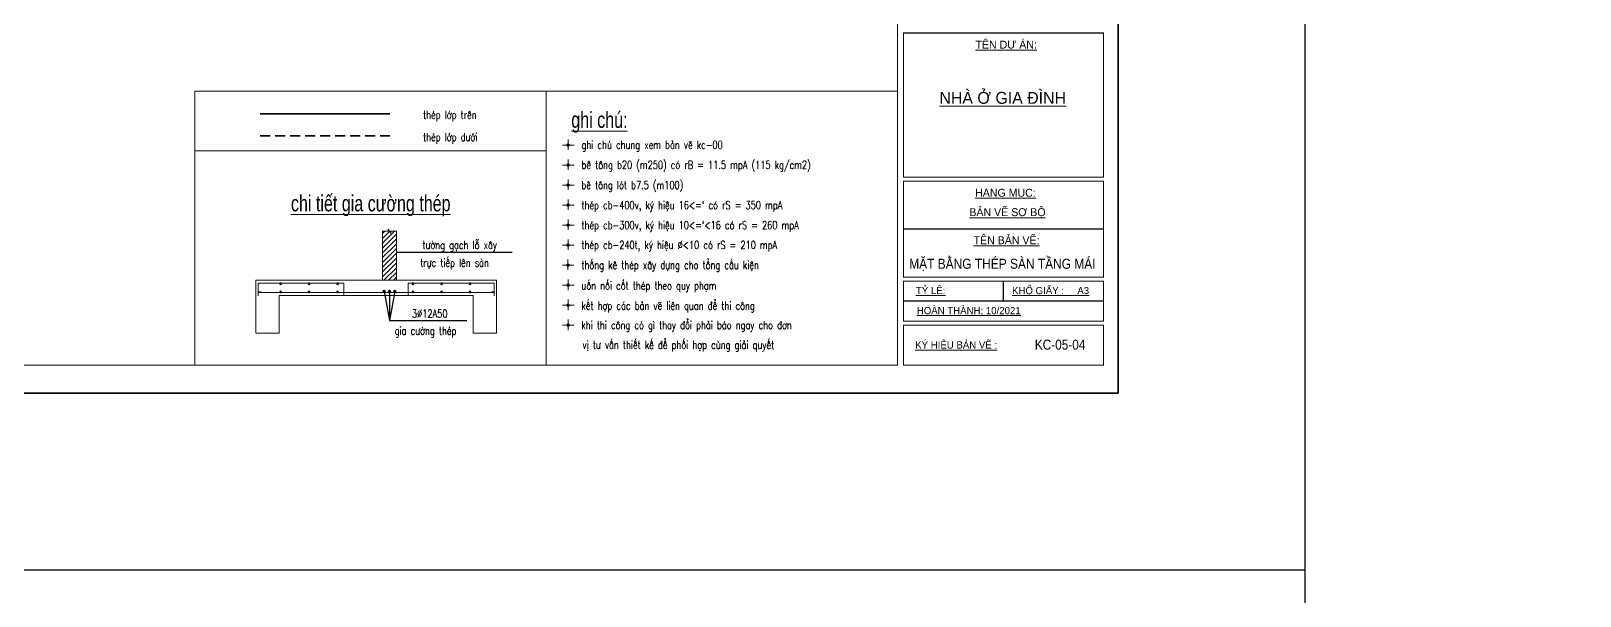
# Model space of a CAD drawing. Extents: x -2098986 to 943, y -1296280 to 73591.
# Drawn here: x -1746273 to -1723045, y -1242486 to -1234018 of the extents above; entities that cross this region are included whole.
import ezdxf
from ezdxf.enums import TextEntityAlignment as Align

# ---------------------------------------------------------------- set-up
doc = ezdxf.new("R2010")
doc.units = 0
doc.header["$LTSCALE"] = 150
doc.linetypes.add('HIDDEN', pattern=[0.375, 0.25, -0.125])
doc.layers.get('Defpoints').update_dxf_attribs({"lineweight": 18})
for name, color, linetype, lineweight in [('05.Text', 253, 'Continuous', 18), ('11.Khung bo', 32, 'Continuous', 50), ('12.Khung', 36, 'Continuous', 25), ('G-ANNO-TTLB', 6, 'Continuous', 9), ('KCVN-THAY', 7, 'Continuous', 25), ('LS-CAT', 30, 'Continuous', 20), ('LS-DIM', 251, 'Continuous', 13), ('LS-HATCH', 147, 'Continuous', 9), ('LS-TEXT', 60, 'Continuous', 20), ('LS-THAY', 7, 'Continuous', 20), ('LS-THEP', 3, 'Continuous', 35)]:
    doc.layers.add(name, color=color, linetype=linetype, lineweight=lineweight)
doc.layers.add('DIM', color=1, linetype='Continuous')
doc.layers.add('Tpl_Bound', color=1, linetype='Continuous', plot=False)
doc.styles.add('KCVN-LEADER', font='vnromadi.shx', dxfattribs={"width": 0.7, "height": 4})
doc.styles.add('romans.shx', font='romans.shx', dxfattribs={"width": 0.75, "bigfont": 'vns.shx'})
doc.styles.add('vnarialH', font='')
doc.styles.add('VnAvantH', font='')
doc.styles.add('vnsimpli', font='vnsimli.shx', dxfattribs={"width": 0.75})
doc.styles.get('vnarialH').set_extended_font_data('.VnArialH')
doc.styles.get('VnAvantH').set_extended_font_data('.VnAvantH')
doc.dimstyles.new('D100', dxfattribs={"dimtxt": 200, "dimasz": 100, "dimexe": 100, "dimexo": 0, "dimgap": 50, "dimtad": 1, "dimdec": 0, "dimdsep": 46, "dimtxsty": 'vnsimpli', "dimblk": 'ARCHTICK', "dimcen": 1, "dimdle": 100, "dimclrd": 256, "dimclre": 256, "dimclrt": 60, "dimadec": 0, "dimazin": 0, "dimtfac": 1, "dimtdec": 0, "dimtix": 1, "dimtmove": 2, "dimatfit": 3, "dimfxl": 1, "dimarcsym": 0})
doc.dimstyles.new('LS.GHI CHU', dxfattribs={"dimtxt": 200, "dimasz": 120, "dimexe": 120, "dimexo": 120, "dimgap": 80, "dimtad": 1, "dimdec": 0, "dimzin": 0, "dimdsep": 46, "dimtxsty": 'romans.shx', "dimblk": 'ARCHTICK', "dimcen": 0.09, "dimdle": 120, "dimclrd": 256, "dimclre": 8, "dimclrt": 7, "dimadec": 0, "dimazin": 0, "dimtfac": 1, "dimtdec": 0, "dimtofl": 0, "dimtmove": 0, "dimatfit": 3, "dimldrblk": 'ARCHTICK', "dimfxl": 1, "dimtolj": 1, "dimtzin": 0, "dimarcsym": 0})

# ---------------------------------------------------------------- blocks, each defined once
blk = doc.blocks.new('*U4')
at = {"layer": 'KCVN-THAY', "color": 140}
blk.add_lwpolyline([(214871.76, 86966.68), (215381.8, 86966.68), (215381.8, 86579.68), (214871.76, 86579.68)], close=True, dxfattribs=at)
blk = doc.blocks.new('100')
at = {"layer": '11.Khung bo', "const_width": 26.7}
for points in [[(1860913, -945240), (1860913, -916940), (1896063, -916940), (1896063, -945240)], [(1860913, -945240), (1860913, -916940), (1896063, -916940), (1896063, -945240)], [(1860913, -945240), (1860913, -916940), (1896063, -916940), (1896063, -945240)], [(1896213, -940540), (1901213, -940540), (1901213, -936940), (1896213, -936940)], [(1896213, -940540), (1901213, -940540), (1901213, -936940), (1896213, -936940)], [(1896213, -940540), (1901213, -940540), (1901213, -936940), (1896213, -936940)], [(1896213, -943040), (1901213, -943040), (1901213, -940640), (1896213, -940640)], [(1896213, -943040), (1901213, -943040), (1901213, -940640), (1896213, -940640)], [(1896213, -943040), (1901213, -943040), (1901213, -940640), (1896213, -940640)], [(1896213, -944140), (1901213, -944140), (1901213, -943140), (1896213, -943140)], [(1896213, -944140), (1901213, -944140), (1901213, -943140), (1896213, -943140)], [(1896213, -944140), (1901213, -944140), (1901213, -943140), (1896213, -943140)], [(1896213, -945240), (1901213, -945240), (1901213, -944240), (1896213, -944240)], [(1896213, -945240), (1901213, -945240), (1901213, -944240), (1896213, -944240)], [(1896213, -945240), (1901213, -945240), (1901213, -944240), (1896213, -944240)]]:
    blk.add_lwpolyline(points, close=True, dxfattribs=at)
at = {"layer": '12.Khung'}
for p, q in [((1901213, -941840), (1896213, -941840)), ((1901213, -941840), (1896213, -941840)), ((1901213, -941840), (1896213, -941840)), ((1898713, -943640), (1898713, -943140)), ((1898713, -943640), (1898713, -943140)), ((1898713, -943640), (1898713, -943140)), ((1901213, -943640), (1896213, -943640)), ((1901213, -943640), (1896213, -943640)), ((1901213, -943640), (1896213, -943640))]:
    blk.add_line(p, q, dxfattribs=at)
blk.add_lwpolyline([(1901579, -945940), (1901579, -916240), (1859580, -916240), (1859580, -945940)], close=True, dxfattribs=at)
blk.add_lwpolyline([(1901579, -945940), (1901579, -916240), (1859580, -916240), (1859580, -945940)], close=True, dxfattribs=at)
blk.add_lwpolyline([(1901579, -945940), (1901579, -916240), (1859580, -916240), (1859580, -945940)], close=True, dxfattribs=at)
at = {"layer": '05.Text', "style": 'VnAvantH'}
for s, height, p in [('%%Utªn Dù ¸N:', 198, (1898013, -937329)), ('%%Unhµ ë gia ®×nh', 297, (1897112, -938709)), ('%%Uh¹ng môc:', 198, (1898005, -941030)), ('%%Uh¹ng môc:', 198, (1898005, -941030)), ('%%Uh¹ng môc:', 198, (1898005, -941030)), ('%%Ub¶n vÏ s¬ bé', 198, (1897861, -941515)), ('%%Ub¶n vÏ s¬ bé', 198, (1897861, -941515)), ('%%Ub¶n vÏ s¬ bé', 198, (1897861, -941515)), ('%%Utªn b¶n vÏ:', 198, (1897966, -942216)), ('%%Utªn b¶n vÏ:', 198, (1897966, -942216)), ('%%Utªn b¶n vÏ:', 198, (1897966, -942216)), ('%%Utû lÖ:', 180, (1896525, -943464)), ('%%UKHæ GIÊY :     A3', 180, (1898928, -943464)), ('%%Uhoµn thµnh: 10/2021', 180, (1896548, -943964)), ('%%Uký hiÖu b¶n vÏ :', 180, (1896508, -944823))]:
    blk.add_text(s, height=height, dxfattribs=at).set_placement(p)
blk = doc.blocks.new('n')
at = {"layer": 'LS-TEXT', "linetype": 'Continuous'}
for p, q in [((-27, 0), (-175, 0)), ((-175, 0), (188, 0)), ((0, 0), (0, 178)), ((0, 178), (0, -151))]:
    blk.add_line(p, q, dxfattribs=at)
at = {"layer": 'LS-TEXT', "linetype": 'Continuous', "const_width": 54}
blk.add_lwpolyline([(-27, 0, 1), (27, 0, 1)], format="xyb", close=True, dxfattribs=at)
blk = doc.blocks.new('GHI CHU NHA BE TONG 2')
at = {"layer": 'LS-THAY'}
blk.add_lwpolyline([(-266782, -808508), (-258003, -808508), (-258003, -815358), (-266782, -815358)], close=True, dxfattribs=at)
at = {"layer": 'LS-THAY', "xscale": 0.7999999999301508, "yscale": 0.7999999999301508, "zscale": 0.7999999999301508}
for p in [(-266233, -809858), (-266232, -810358), (-266233, -810858), (-266233, -811358), (-266233, -811858), (-266235, -812358), (-266236, -812858), (-266233, -813358), (-266233, -813858), (-266232, -814358)]:
    blk.add_blockref('n', p, dxfattribs=at)
at = {"layer": 'LS-TEXT', "color": 60, "style": 'KCVN-LEADER', "width": 0.75}
blk.add_text('%%Ughi chó:', height=400, dxfattribs=at).set_placement((-266152, -809428))
at = {"layer": 'LS-TEXT', "style": 'vnsimpli', "width": 0.75}
for s, p in [('   ghi chó chung xem b¶n vÏ kc-00', (-266233, -809952)), ('   bª t«ng b20 (m250) cã rB = 11.5 mpA (115 kg/cm2)', (-266233, -810453)), ('   bª t«ng lãt b7.5 (m100)', (-266235, -810956)), ('   thÐp cb-400v, ký hiÖu 16<=` cã rS = 350 mpA', (-266235, -811458)), ('   thÐp cb-300v, ký hiÖu 10<=`<16 cã rS = 260 mpA', (-266235, -811958)), ('   thÐp cb-240t, ký hiÖu %%C<10 cã rS = 210 mpA', (-266235, -812454)), ('   thèng kª thÐp x©y dùng cho tæng cÊu kiÖn', (-266236, -812954)), ('   uèn nèi cèt thÐp theo quy ph¹m', (-266235, -813470)), ('   kÕt hîp c¸c b¶n vÏ liªn quan ®Ó thi c«ng', (-266235, -813970)), ('   khi thi c«ng cã g× thay ®æi ph¶i b¸o ngay cho ®¬n', (-266236, -814454)), ('vÞ t\xad vÊn thiÕt kÕ ®Ó phèi hîp cïng gi¶i quyÕt', (-265871, -814951))]:
    blk.add_text(s, height=200, dxfattribs=at).set_placement(p)
blk = doc.blocks.new('_ArchTick')
at = {"layer": 'DIM', "color": 0, "const_width": 0.15}
blk.add_lwpolyline([(-0.5, -0.5), (0.5, 0.5)], dxfattribs=at)
blk = doc.blocks.new('THEP DAM')
at = {"layer": 'LS-THEP'}
for p, q in [((-0.6, 0), (0.6, 0)), ((-0.42, 0.42), (0.42, -0.42)), ((-0.42, -0.42), (0.42, 0.42)), ((0, 0.6), (0, -0.6))]:
    blk.add_line(p, q, dxfattribs=at)
blk.add_circle((0, 0), 0.6, dxfattribs=at)

msp = doc.modelspace()

# ---------------------------------------------------------------- hatches: boundary and pattern name
at = {"layer": 'LS-HATCH'}
h = msp.add_hatch(dxfattribs=at)
h.set_pattern_fill('ANSI31', color=256, scale=16, style=0)
h.set_pattern_definition([(45, (-1507059.885, 108498.346), (-35.9210245, 35.9210245), [])])
h.paths.add_polyline_path([(-1740793.4, -1237018.6), (-1740877.2, -1237018.6), (-1740877.2, -1237046.7), (-1740919.1, -1236990.4), (-1740919.1, -1237018.6), (-1741001.4, -1237018.6), (-1741001.4, -1237753.9), (-1740793.4, -1237753.9)])

# ---------------------------------------------------------------- linework, layer by layer
at = {"layer": 'LS-CAT'}
for points in [[(-1742866.8, -1237986.1), (-1742866.8, -1237796.3), (-1741579.6, -1237796.3), (-1741579.6, -1237970.5)], [(-1739327.5, -1237986.1), (-1739327.5, -1237796.3), (-1740614.7, -1237796.3), (-1740614.7, -1237970.5)], [(-1742824.4, -1237919.4), (-1742865.8, -1237938.7), (-1739318.9, -1237938.7), (-1739360.3, -1237919.4)]]:
    msp.add_lwpolyline(points, dxfattribs=at)
at = {"layer": 'LS-DIM'}
msp.add_lwpolyline([(-1741001.4, -1237018.6), (-1740919.1, -1237018.6), (-1740919.1, -1236990.4), (-1740877.2, -1237046.7), (-1740877.2, -1237018.6), (-1740793.4, -1237018.6)], dxfattribs=at)
at = {"layer": 'LS-THAY'}
for p, q in [((-1741001.4, -1237018.6), (-1741001.4, -1237753.9)), ((-1740793.4, -1237018.6), (-1740793.4, -1237753.9))]:
    msp.add_line(p, q, dxfattribs=at)
for points in [[(-1743815.9, -1234917.6), (-1738548.3, -1234917.6), (-1738548.3, -1235813.1), (-1743815.9, -1235813.1)], [(-1743815.9, -1235813.1), (-1738548.3, -1235813.1), (-1738548.3, -1239027.6), (-1743815.9, -1239027.6)], [(-1742903.6, -1238546.7), (-1742903.6, -1237753.9), (-1739290.7, -1237753.9), (-1739290.7, -1238546.7), (-1739642.7, -1238546.7), (-1739642.7, -1237981.1), (-1742551.6, -1237981.1), (-1742551.6, -1238546.7), (-1742903.6, -1238546.7)]]:
    msp.add_lwpolyline(points, close=True, dxfattribs=at)
at = {"layer": 'LS-THEP'}
msp.add_line((-1742836.7, -1235256.9), (-1740892.3, -1235256.9), dxfattribs=at)
at = {"layer": 'LS-THEP', "linetype": 'HIDDEN', "ltscale": 4}
msp.add_line((-1742836.7, -1235590.1), (-1740892.3, -1235590.1), dxfattribs=at)
at = {"layer": 'Tpl_Bound', "color": 1}
msp.add_lwpolyline([(-1755170.7, -1239447.6), (-1755170.7, -1221627.6), (-1729970.7, -1221627.6), (-1729970.7, -1239447.6)], close=True, dxfattribs=at)

# ---------------------------------------------------------------- block references
at = {"layer": '05.Text', "xscale": 0.6000055114637588, "yscale": 0.6000055114637588, "zscale": 0.6000055114637588}
msp.add_blockref('100', (-2870928.8, -671878.5), dxfattribs=at)
at = {"layer": 'Defpoints'}
for p, xscale, yscale, zscale in [((-14650077.2, -6436880), 60, 60, 60), ((-23214344.8, -9915547.1), 100, 100, 100)]:
    msp.add_blockref('*U4', p, dxfattribs=dict(at, xscale=xscale, yscale=yscale, zscale=zscale))
at = {"layer": 'LS-CAT'}
for p, xscale, yscale, zscale in [((-1742528.4, -1237807.1), 18.10101010138169, 18.10101010138169, 18.10101010138169), ((-1742101.8, -1237807.1), 18.10101010138169, 18.10101010138169, 18.10101010138169), ((-1741675.1, -1237807.1), 18.10101010138169, 18.10101010138169, 18.10101010138169), ((-1740543.4, -1237807.1), -18.10101010138169, 18.10101010158126, 18.10101010149012), ((-1740116.7, -1237807.1), -18.10101010138169, 18.10101010158126, 18.10101010149012), ((-1739690, -1237807.1), -18.10101010138169, 18.10101010158126, 18.10101010149012), ((-1742528.4, -1237927.8), 18.10101010138169, 18.10101010138169, 18.10101010138169), ((-1742101.8, -1237927.8), 18.10101010138169, 18.10101010138169, 18.10101010138169), ((-1741675.1, -1237927.8), 18.10101010138169, 18.10101010138169, 18.10101010138169), ((-1740978, -1237920.6), 24.13468013557472, 24.13468013557472, 24.13468013557472), ((-1740898.2, -1237920.8), 24.13468013557472, 24.13468013557472, 24.13468013557472), ((-1740818, -1237920.6), 24.13468013557472, 24.13468013557472, 24.13468013557472), ((-1740543.4, -1237927.8), 18.10101010138169, 18.10101010138169, 18.10101010138169), ((-1740116.7, -1237927.8), 18.10101010138169, 18.10101010138169, 18.10101010138169), ((-1739690, -1237927.8), 18.10101010138169, 18.10101010138169, 18.10101010138169)]:
    msp.add_blockref('THEP DAM', p, dxfattribs=dict(at, xscale=xscale, yscale=yscale, zscale=zscale))
at = {"layer": 'LS-DIM', "xscale": 0.599999999967762, "yscale": 0.599999999967762, "zscale": 0.599999999967762}
msp.add_blockref('GHI CHU NHA BE TONG 2', (-1578479.1, -749812.6), dxfattribs=at)

# ---------------------------------------------------------------- texts
at = {"layer": 'G-ANNO-TTLB', "color": 3, "style": 'vnarialH'}
for s, width, p, p2 in [('mÆt b»ng thÐp sµn tÇng m¸i', 0.854042, (-1733103.9, -1237581.6), (-1730309.8, -1237581.6)), ('kc-05-04', 0.844492, (-1731219.7, -1238793.6), (-1730462.3, -1238793.6))]:
    msp.add_text(s, height=150, dxfattribs=dict(at, width=width)).set_placement(p, p2, align=Align.FIT)
at = {"layer": 'LS-TEXT', "style": 'vnsimpli', "width": 0.75}
for s, p in [('thÐp líp trªn', (-1740393, -1235333.9)), ('thÐp líp d\xadíi', (-1740393, -1235667.1))]:
    msp.add_text(s, height=120, dxfattribs=at).set_placement(p)
at = {"layer": 'LS-TEXT', "width": 0.75}
for s, height, style, p in [('%%Uchi tiÕt gia c\xadêng thÐp', 240, 'KCVN-LEADER', (-1741178.1, -1236720.8)), ('t\xadêng g¹ch lç x©y ', 120, 'vnsimpli', (-1739813.2, -1237285)), ('trùc tiÕp lªn sµn', 120, 'vnsimpli', (-1739921.5, -1237550.6)), ('3`12A50', 120, 'vnsimpli', (-1740294.1, -1238314)), ('gia c\xadêng thÐp', 120, 'vnsimpli', (-1740356.7, -1238570.7))]:
    msp.add_text(s, height=height, dxfattribs=dict(at, style=style)).set_placement(p, align=Align.CENTER)

# ---------------------------------------------------------------- leaders
at = {"layer": 'LS-DIM'}
for points, dimstyle, override in [([(-1740793.4, -1237333.5), (-1740447.8, -1237333.5), (-1739056.2, -1237333.5)], 'D100', {"dimscale": 1, "dimasz": 30, "dimtad": 0}), ([(-1740978, -1237920.6), (-1740898.2, -1238357.1), (-1739735.1, -1238357.1)], 'LS.GHI CHU', {"dimscale": 50, "dimasz": 0.2, "dimtad": 0, "dimtxsty": 'vnsimpli', "dimldrblk": 'Origin'}), ([(-1740898, -1237920.6), (-1740898.2, -1238357.1), (-1739735.1, -1238357.1)], 'LS.GHI CHU', {"dimscale": 50, "dimasz": 0.2, "dimtad": 0, "dimtxsty": 'vnsimpli', "dimldrblk": 'Origin'}), ([(-1740818, -1237920.6), (-1740898.2, -1238357.1), (-1739735.1, -1238357.1)], 'LS.GHI CHU', {"dimscale": 50, "dimasz": 0.2, "dimtad": 0, "dimtxsty": 'vnsimpli', "dimldrblk": 'Origin'})]:
    msp.add_leader(points, dimstyle=dimstyle, override=override, dxfattribs=at)

doc.saveas('drawing.dxf')
